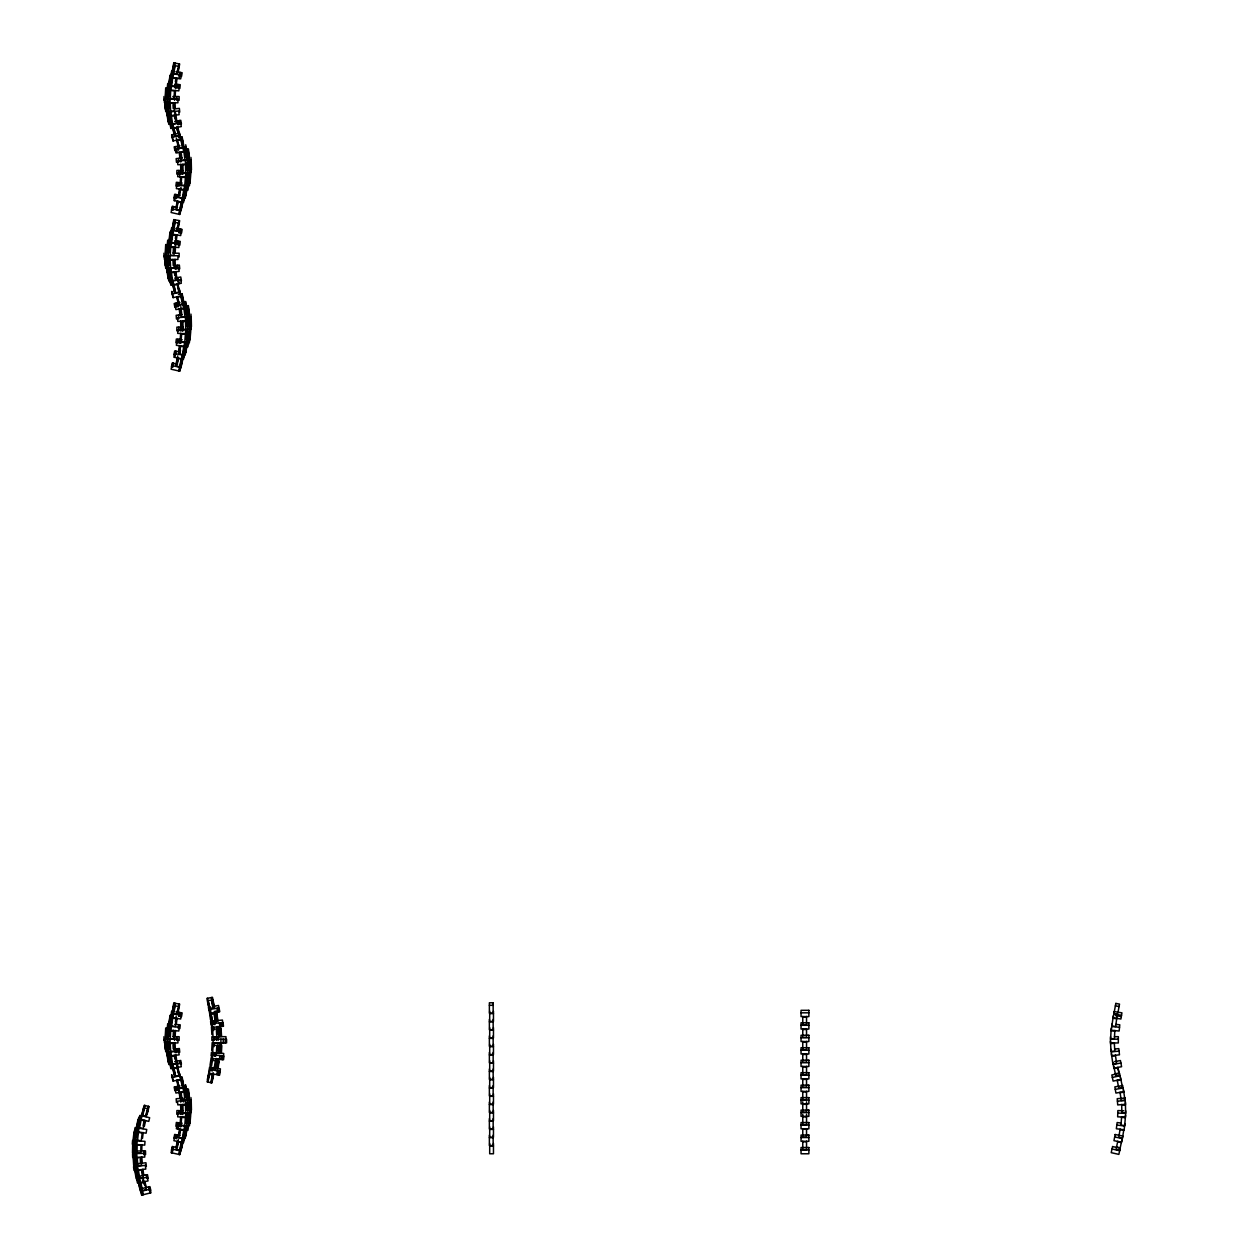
<?xml version="1.0" encoding="UTF-8"?>
<svg xmlns="http://www.w3.org/2000/svg" width="1258" height="1258" viewBox="0 0 1258 1258"><rect width="100%" height="100%" fill="white"/><g stroke="black" fill="none" stroke-linecap="round" stroke-linejoin="round"><path stroke-width="1.5" d="M163.98 256.978L163.98 253.22M163.98 100.294L163.98 96.536M163.98 1040.445L163.98 1036.686M164.436 259.494L164.436 255.72L169.751 255.736M164.436 102.794L164.436 99.036L177.928 99.036L177.928 102.794L170.097 102.794L170.097 99.036M164.436 1042.945L164.436 1039.187L169.751 1039.187M165.836 259.494L165.836 255.736M165.836 102.794L165.836 99.036M165.836 1042.945L165.836 1039.187M167.786 255.736L167.786 259.494L177.928 259.494L177.928 255.736L170.097 255.736L170.097 259.494M167.786 102.794L167.786 99.036M167.786 1042.945L167.786 1039.187M174.595 100.294L174.595 96.536M174.595 1040.445L174.595 1036.686M176.749 100.294L176.749 96.536M176.749 1040.445L176.749 1036.686M179.139 256.994L179.139 253.22L172.833 253.22M179.139 100.294L179.139 96.536L172.833 96.536M179.139 1040.445L179.139 1036.686L172.833 1036.686M1110.5 1036.686L1110.5 1042.945L1118.331 1042.961L1118.346 1036.686L1114.415 1036.686M132.499 1152.894L132.656 1145.063M133.049 1150.394L133.206 1142.563M133.615 1152.91L133.773 1145.079M134.402 1150.425L134.559 1142.594M135.172 1152.941L135.329 1145.11M136.116 1150.457L136.289 1142.626M141.792 1150.567L141.918 1144.701M176.78 174.154L176.906 170.396L182.819 170.601M178.778 174.217L178.903 170.459M179.627 176.765L179.752 173.006M180.554 174.28L180.68 170.522M176.78 330.854L176.906 327.096L182.819 327.284M181.97 174.327L182.095 170.569M182.85 174.359L182.976 170.601M178.778 330.917L178.903 327.159M185.665 173.195L185.539 176.953L177.708 176.702L177.834 172.944L190.351 173.352L190.241 177.111M180.554 330.98L180.68 327.222M181.97 331.027L182.095 327.269M187.458 177.016L187.584 173.258M182.85 331.043L182.976 327.284M189.077 177.064L189.187 173.305M185.665 329.895L185.539 333.653L177.708 333.386L177.834 329.627L187.584 329.958L187.458 333.716M190.681 174.61L190.807 170.852M189.077 333.763L189.187 330.005M190.241 333.795L190.351 330.036M190.681 331.31L190.807 327.552M176.78 1114.305L176.906 1110.547L182.819 1110.751M178.778 1114.368L178.903 1110.61M180.554 1114.431L180.68 1110.672M181.97 1114.478L182.095 1110.72M182.85 1114.509L182.976 1110.751M185.665 1113.346L185.539 1117.104L177.708 1116.852L177.834 1113.094L190.351 1113.503L190.241 1117.261M187.458 1117.167L187.584 1113.409M189.077 1117.23L189.187 1113.456M190.681 1114.761L190.807 1111.003M1125.69 1110.83L1125.485 1117.104L1117.654 1116.837L1117.859 1110.578L1123.724 1110.767M165.27 95.639L165.71 87.808M165.946 90.34L165.506 98.155L174.013 98.643L174.453 90.828L170.695 90.607L170.255 98.439M166.166 95.687L166.606 87.871M166.685 98.234L167.125 90.403M167.597 95.765L168.037 87.95M168.32 98.328L168.761 90.497M169.405 95.875L169.846 88.044M165.27 252.323L165.71 244.508M165.506 254.855L165.946 247.024M166.166 252.386L166.606 244.555M175.177 96.206L175.507 90.34M166.685 254.918L167.125 247.103M167.597 252.465L168.037 244.634M168.32 255.012L168.761 247.197M169.405 252.559L169.846 244.744M173.164 252.779L173.494 246.914M175.177 252.889L175.507 247.024M165.27 1035.79L165.71 1027.975M165.946 1030.491L165.506 1038.306L169.264 1038.526M166.166 1035.837L166.606 1028.022M166.685 1038.385L167.125 1030.554M167.597 1035.916L168.037 1028.101M168.32 1038.479L168.761 1030.648M169.405 1036.026L169.846 1028.195M173.164 1036.246L173.494 1030.365M175.177 1036.356L175.507 1030.491M1111.207 1028.273L1110.625 1038.589L1114.368 1038.809L1114.855 1030.444M211.706 1050.446L212.177 1042.63M214.049 1046.672L214.285 1042.756L219.93 1043.086L219.474 1050.917M216.376 1053.245L216.848 1045.414L213.089 1045.194L212.633 1053.025L220.119 1053.465L220.59 1045.65M217.571 1050.807L218.027 1042.976M218.405 1053.355L218.876 1045.54M220.968 1050.996L221.424 1043.181M221.361 1053.544L221.817 1045.713M132.31 1144.245L132.577 1140.487L145 1141.368L144.733 1145.11L136.918 1144.56L137.185 1140.817M133.458 1144.324L133.71 1140.566M135.046 1144.434L135.298 1140.676M180.208 182.457L180.696 176.592M184.753 185.335L185.398 177.535L181.655 177.221L181.01 185.036L189.423 185.728L190.084 177.913M185.948 182.929L186.593 175.114M186.656 185.492L187.3 177.692M187.725 183.07L188.37 175.271M188.275 185.634L188.92 177.818M189.125 183.181L189.769 175.381M190.005 183.259L190.65 175.46M180.208 339.141L180.696 333.291M185.948 339.613L186.593 331.813M186.656 342.192L187.3 334.376M187.725 339.77L188.37 331.955M188.275 342.318L188.92 334.518M189.125 339.88L189.769 332.065M190.084 334.612L189.423 342.428L185.681 342.113M190.005 339.959L190.65 332.143M180.208 1122.608L180.696 1116.742M185.948 1123.08L186.593 1115.264M186.656 1125.658L187.3 1117.843M187.725 1123.221L188.37 1115.421M188.275 1125.784L188.92 1117.969M189.125 1123.331L189.769 1115.532M189.423 1125.879L190.084 1118.079M190.005 1123.41L190.65 1115.61M1121.633 1116.805L1120.957 1125.171L1124.699 1125.47L1125.548 1115.17M167.33 87.164L167.707 83.421M168.273 89.79L168.651 86.047M169.531 89.916L169.924 86.173M171.403 86.33L171.025 90.073L178.825 90.875L179.202 87.132L167.754 85.953M175.129 87.966L175.507 84.223M175.821 88.044L176.199 84.302M176.922 88.154L177.299 84.412M178.306 88.296L178.699 84.553M179.863 88.453L180.24 84.711L174.799 84.16M167.33 243.863L167.707 240.121M168.273 246.474L168.651 242.731L179.202 243.816L178.825 247.559L171.025 246.757L171.403 243.014M169.531 246.615L169.924 242.873M175.129 244.665L175.507 240.923M175.161 247.181L175.538 243.439M175.821 244.728L176.199 240.986M176.922 244.838L177.299 241.096M178.306 244.98L178.699 241.253M179.863 245.153L180.24 241.41L174.799 240.844M167.33 1027.314L167.707 1023.587M168.273 1029.94L168.651 1026.198M169.531 1030.066L169.924 1026.324M171.403 1026.481L171.025 1030.223L178.825 1031.025L179.202 1027.283L167.754 1026.103M178.306 1028.446L178.699 1024.704M179.863 1028.604L180.24 1024.861L174.799 1024.311M1111.978 1023.996L1111.349 1030.239L1119.133 1031.041L1119.777 1024.798L1115.877 1024.405M211.077 1055.949L211.47 1052.207M212.791 1056.122L213.184 1052.38M214.332 1056.28L214.725 1052.553M215.558 1056.421L215.951 1052.679L223.735 1053.496L223.342 1057.223M219.474 1059.346L219.867 1055.604M221.125 1059.519L221.518 1055.776M222.524 1059.661L222.918 1055.918L212.083 1054.786L211.69 1058.528L223.531 1059.771L223.924 1056.028M134.04 1131.964L133.096 1139.748L141.258 1140.723L142.201 1132.939L138.459 1132.499L137.531 1140.267M133.883 1137.311L134.81 1129.527M134.197 1139.874L135.125 1132.09M135.219 1137.468L136.147 1129.684M135.722 1140.062L136.65 1132.279M136.902 1137.672L137.83 1129.888M142.516 1138.348L143.208 1132.514M175.868 186.027L176.356 182.3L182.19 183.055M177.488 186.247L177.976 182.52M178.951 186.436L179.438 182.709M184.14 189.628L184.627 185.901M186.184 186.105L185.697 189.832L176.372 188.621L176.859 184.895L188.448 186.404L187.961 190.131M187.017 190.005L187.505 186.278M175.868 342.726L176.356 339L182.19 339.754M177.488 342.931L177.976 339.204M178.951 343.119L179.438 339.393M180.098 343.277L180.57 339.55M180.822 343.371L181.294 339.644M184.627 342.601L184.14 346.327L176.372 345.321L176.859 341.594L186.184 342.805L185.697 346.532M187.017 346.705L187.505 342.962M187.961 346.815L188.448 343.088M188.59 344.377L189.077 340.651M175.868 1126.193L176.356 1122.45L182.19 1123.205M177.488 1126.397L177.976 1122.671M177.928 1128.976L178.416 1125.25M178.951 1126.586L179.438 1122.859M180.098 1126.728L180.57 1123.001M180.822 1126.822L181.294 1123.095M184.627 1126.052L184.14 1129.778L176.372 1128.772L176.859 1125.045L187.505 1126.429L187.017 1130.156M185.697 1129.983L186.184 1126.256M187.961 1130.282L188.448 1126.555M1124.919 1123.551L1124.117 1129.763L1116.349 1128.756L1117.151 1122.545L1121.035 1123.048M168.949 82.918L170.019 75.165M169.893 77.681L168.824 85.434L175.349 86.33L176.419 78.578L172.692 78.059L171.623 85.827M169.484 82.997L170.553 75.228M169.516 85.528L170.585 77.776M170.317 83.107L171.387 75.354M170.49 85.67L171.56 77.902M171.387 83.264L172.456 75.496M175.381 81.833L175.916 77.949M176.293 83.94L177.095 78.106M168.824 242.134L170.019 231.849M169.484 239.68L170.553 231.928M169.516 242.228L170.585 234.46M170.317 239.806L171.387 232.038M170.49 242.354L171.56 234.601M171.387 239.948L172.456 232.195M175.381 238.517L175.916 234.648M176.293 240.624L177.095 234.806M168.949 1023.069L170.019 1015.316M169.893 1017.832L168.824 1025.585L175.349 1026.481L176.419 1018.728L172.692 1018.209L171.623 1025.978M169.484 1023.147L170.553 1015.379M169.516 1025.679L170.585 1017.926M170.317 1023.257L171.387 1015.505M170.49 1025.82L171.56 1018.052M171.387 1023.414L172.456 1015.646M175.381 1021.983L176.183 1016.165M176.293 1024.091L177.095 1018.257M1113.314 1015.741L1111.899 1025.993L1115.626 1026.497L1117.041 1016.26M210.023 1065.416L211.171 1057.679M211.627 1065.652L212.775 1057.915M214.19 1068.577L215.338 1060.824L211.611 1060.274L210.463 1068.026L217.021 1069.001L218.169 1061.249M215.338 1066.218L216.486 1058.465M215.716 1068.797L216.863 1061.044M216.785 1066.422L217.933 1058.67M217.917 1066.595L219.065 1058.843M217.964 1069.127L219.112 1061.39M171.009 74.725L171.623 71.014M171.308 77.32L171.921 73.609M172.047 77.446L172.66 73.735M173.541 73.876L172.928 77.587L180.665 78.861L181.278 75.15L171.387 73.514M179.155 76.078L179.752 72.366M179.045 78.594L179.642 74.882M179.8 76.172L180.413 72.461M180.617 76.313L181.231 72.602M181.529 76.471L182.143 72.76L175.9 71.722M171.009 231.425L171.623 227.714M170.773 233.925L171.387 230.214L181.278 231.849L180.665 235.561L172.928 234.271L173.541 230.576M171.308 234.004L171.921 230.293M178.542 194.66L179.501 188.857M172.047 234.13L172.66 230.418M179.705 194.848L180.995 187.112M182.426 197.836L183.715 190.115L180.004 189.502L178.715 197.223L185.209 198.308L186.498 190.571M183.416 195.462L184.706 187.741M183.558 198.025L184.847 190.304M184.486 195.635L185.759 187.914M184.517 198.182L185.807 190.461M178.73 232.699L179.344 228.987M185.319 195.776L186.278 189.974M179.155 232.761L179.752 229.05M185.838 195.871L187.127 188.134M179.8 232.872L180.413 229.16M180.617 233.013L181.231 229.302M181.529 233.155L182.143 229.443L175.9 228.421M178.542 351.344L179.501 345.541M179.705 351.532L180.68 345.746M179.847 354.111L180.492 350.243M183.416 352.161L184.706 344.425M183.558 354.725L184.847 346.988M184.486 352.334L185.759 344.598M184.517 354.882L185.807 347.145M185.319 352.476L186.593 344.739M185.209 354.992L186.498 347.271M185.838 352.554L187.127 344.834M134.48 1131.272L135.109 1127.561L146.73 1129.495L146.117 1133.206L135.455 1131.429L136.068 1127.718M136.792 1131.65L137.421 1127.939M138.38 1131.917L139.009 1128.206M170.773 1017.376L171.623 1011.165M171.308 1017.47L171.921 1013.759L181.278 1015.3L180.665 1019.011L172.928 1017.738L173.541 1014.027M172.047 1017.596L172.66 1013.885M178.73 1016.15L179.344 1012.438M179.155 1016.228L179.752 1012.517M179.8 1016.322L180.413 1012.627M180.617 1016.464L181.231 1012.753M181.529 1016.621L182.143 1012.91L175.9 1011.872M178.542 1134.81L179.501 1129.008M179.705 1134.999L180.68 1129.197M182.426 1137.987L183.715 1130.266L180.004 1129.653L178.715 1137.374L184.517 1138.333L185.807 1130.612M183.416 1135.612L184.706 1127.891M183.558 1138.175L184.847 1130.455M184.486 1135.785L185.759 1128.064M185.319 1135.927L186.593 1128.206M185.209 1138.459L186.498 1130.722M185.838 1136.021L187.127 1128.284M1120.123 1129.086L1118.755 1137.358L1122.45 1137.971L1123.834 1129.7M172.33 70.605L173.761 62.9L179.674 64.001L178.227 71.706M174.091 62.963L172 73.09L177.409 74.096L178.84 66.391L175.145 65.715L173.714 73.404M172.425 73.168L173.856 65.463M173.164 70.763L174.595 63.057M173.006 73.279L174.453 65.573M173.808 70.873L175.255 63.183M176.702 73.97L177.425 70.118M177.504 71.564L178.951 63.875M172.645 227.352L174.091 219.647M172.425 229.868L173.856 222.163M173.164 227.446L174.595 219.741M173.006 229.978L174.453 222.273M173.808 227.572L175.255 219.867M173.714 230.104L175.145 222.399L178.84 223.091L177.409 230.796L172 229.789L173.761 219.6L179.674 220.7L178.227 228.39M176.702 230.67L177.425 226.817M177.504 228.264L178.951 220.559M172 1013.24L173.761 1003.051L179.674 1004.151L178.227 1011.857M172.645 1010.819L174.091 1003.113M172.425 1013.319L173.856 1005.614M173.164 1010.913L174.595 1003.208M173.006 1013.429L174.453 1005.724M173.808 1011.023L175.255 1003.334M176.702 1014.121L177.425 1010.268M177.865 1009.797L178.951 1004.026M208.985 1070.589L209.661 1066.894M210.149 1070.81L210.841 1067.114M212.036 1071.156L212.728 1067.46L220.433 1068.891L219.741 1072.587M216.816 1074.599L217.508 1070.888M217.948 1074.804L218.64 1071.108M218.908 1074.977L219.584 1071.281L209.803 1069.457L209.111 1073.168L219.584 1075.103L220.276 1071.407M173.95 197.993L174.658 194.298L179.344 195.21M174.783 198.151L175.491 194.471M174.705 200.698L175.412 197.003M175.538 198.308L176.262 194.613L180.098 195.352M176.136 198.418L176.859 194.723M176.513 198.497L177.221 194.801M181.592 202.019L182.3 198.324M183.118 198.481L182.394 202.176L173.903 200.541L174.61 196.846L184.297 198.717L183.574 202.396M183.086 202.302L183.794 198.622M184.203 199.975L184.926 196.279M173.95 354.693L174.658 350.998L180.098 352.036M174.783 354.85L175.491 351.155M174.705 357.382L175.412 353.687M175.538 354.992L176.262 351.297M181.592 358.719L182.3 355.023M183.118 355.181L182.394 358.876L173.903 357.225L174.61 353.545L184.297 355.401M183.086 359.002L183.794 355.306M183.574 359.096L184.549 352.9M184.203 356.659L184.926 352.979M173.95 1138.144L174.658 1134.449L180.098 1135.502M174.783 1138.301L175.491 1134.622M175.538 1138.459L176.262 1134.763M176.136 1138.569L176.859 1134.873M176.513 1138.647L177.221 1134.952M181.592 1142.17L182.3 1138.474M183.118 1138.632L182.394 1142.327L173.903 1140.691L174.61 1136.996L184.297 1138.867L183.574 1142.563M183.086 1142.468L183.794 1138.773M183.841 1140.047L184.549 1136.351M184.203 1140.125L184.926 1136.43M138.018 1119.447L136.43 1127.121L143.223 1128.52L144.796 1120.847L141.116 1120.092L139.544 1127.766M137.279 1124.731L138.852 1117.057M137.201 1127.278L138.789 1119.604M138.207 1124.935L139.795 1117.261M138.27 1127.498L139.858 1119.824M139.402 1125.171L140.975 1117.497M143.082 1125.926L144.261 1120.17M144.387 1126.209L145.582 1120.453M207.397 1079.348L208.985 1071.69M207.869 1079.458L209.457 1071.785M207.57 1081.959L209.174 1074.285M208.686 1077.619L209.488 1073.782M207.963 1082.037L209.551 1074.363M210.809 1082.619L212.398 1074.961L208.718 1074.19L207.13 1081.864L211.91 1082.855L213.514 1075.181M211.25 1082.713L213.137 1072.555M211.973 1080.308L213.168 1074.552M211.643 1082.792L213.498 1074.615M176.151 206.815L177.362 201.06M177.174 205.023L177.976 201.186M176.529 209.457L178.149 201.783M180.444 207.712L182.064 200.053M180.208 210.228L181.828 202.569M180.995 207.837L182.614 200.179M180.712 210.338L182.331 202.68M181.435 207.932L182.646 202.176M181.073 210.416L183.338 200.321M176.151 363.499L177.771 355.841M176.765 363.625L177.976 357.885M176.529 366.141L178.149 358.483M177.315 363.751L178.133 359.914M179.611 366.801L181.246 359.128L177.567 358.357L175.931 366.015L181.073 367.1L183.338 357.02M180.444 364.411L182.064 356.753M180.208 366.927L181.828 359.253M180.712 367.037L182.614 356.863M181.435 364.616L183.055 356.957M176.151 1146.966L177.362 1141.21M176.765 1147.092L178.384 1139.434M176.529 1149.608L178.149 1141.934M177.315 1147.202L178.133 1143.38M179.611 1150.252L181.246 1142.594L177.567 1141.808L175.931 1149.482L181.073 1150.567L182.646 1142.327M180.444 1147.878L182.064 1140.204M180.208 1150.378L181.828 1142.72M180.995 1147.988L182.614 1140.33M180.712 1150.488L182.331 1142.83M181.702 1148.145L183.338 1140.471M1117.764 1141.258L1116.019 1149.466L1119.699 1150.237L1121.853 1140.125M171.418 210.023L172.252 206.343L177.488 207.539M171.89 210.117L172.723 206.454M172.299 210.212L173.132 206.548M172.629 210.29L173.462 206.627M172.833 210.338L173.667 206.674M178.746 214.253L179.579 210.573M179.186 214.347L180.775 208.278M179.564 214.426L180.397 210.762M181.309 208.403L179.831 214.489L171.104 212.508L171.937 208.844L180.665 210.825M171.418 366.707L172.252 363.043L177.488 364.222M171.89 366.817L172.723 363.153M172.299 366.911L173.132 363.248M172.629 366.974L173.462 363.31M172.833 367.022L173.667 363.358M178.746 370.937L179.579 367.273M179.186 371.031L180.02 367.367M179.564 371.126L180.397 367.462M180.476 368.767L181.309 365.087M171.418 1150.174L172.252 1146.494L177.488 1147.689M171.89 1150.268L172.723 1146.604M171.544 1152.768L173.132 1146.698M171.921 1152.847L172.755 1149.183M172.189 1152.91L173.462 1146.777M178.746 1154.404L179.579 1150.724M179.186 1154.498L180.02 1150.834M179.564 1154.577L180.397 1150.913M181.309 1148.554L179.831 1154.64L171.104 1152.674L171.937 1148.994L180.665 1150.976M139.528 1119.195L140.393 1115.532M141.132 1115.704L140.267 1119.368L148.774 1121.381L149.639 1117.717L139.858 1115.406M141.148 1119.573L142.012 1115.925M143.538 1107.716L141.604 1115.311L146.305 1116.522L148.24 1108.927L144.591 1107.999L142.657 1115.579M141.855 1115.39L144.277 1105.326L149.089 1106.553L147.155 1114.148M142.657 1113L144.591 1105.405M142.233 1115.469L145 1105.515M145.503 1116.318L148.24 1106.332M145.865 1116.412L147.328 1110.72M146.699 1114.038L148.633 1106.442M171.969 134.763L179.642 133.128L180.759 139.308M172.204 137.279L179.863 135.644M172.204 293.963L180.146 292.281M180.649 296.023L172.991 297.643L171.623 291.526M172.204 1077.43L180.146 1075.747M1112.339 1077.43L1120.013 1075.794M1114.242 1068.561L1117.922 1067.79L1119.526 1075.464L1115.846 1076.235L1113.739 1066.108M1115.327 1073.782L1119.007 1073.011L1117.812 1067.256M178.432 137.688L182.111 136.933L184.045 147.107L178.762 148.177L177.205 140.487L180.9 139.748L182.441 147.422M178.432 294.372L182.111 293.633L183.668 301.307M1117.293 1080.653L1120.972 1079.914M174.689 121.428L180.759 120.296L181.451 124.007M174.689 278.128L180.759 276.996L181.451 280.691M174.689 1061.579L180.759 1060.447L181.451 1064.158M1114.667 1061.61L1120.438 1060.541L1121.586 1066.705L1113.88 1068.136L1112.732 1061.972M1113.204 1064.441L1120.894 1063.01M179.973 145.818L174.186 146.84L174.831 150.535M179.973 302.518L174.186 303.524L174.831 307.235M185.948 303.996L175.255 305.883L175.9 309.594L183.621 308.226L182.96 304.53M179.973 1085.968L174.186 1086.991L174.831 1090.686M185.948 1087.462L175.255 1089.349L175.9 1093.045L183.621 1091.692L182.96 1087.981M1115.264 1089.365L1122.985 1088.013M212.712 1006.447L218.515 1005.488L219.773 1011.636L209.882 1013.272L209.268 1009.561L218.625 1008.02L219.238 1011.731M1111.757 1056.201L1115.469 1055.651M183.825 149.529L188.386 148.916L189.439 156.684M183.825 306.229L188.386 305.615L189.439 313.368M185.697 316.403L189.423 315.9L188.37 308.147M183.825 1089.68L188.386 1089.066L189.439 1096.834M1120.139 1092.73L1123.866 1092.227M175.46 108.786L179.359 108.377L179.752 112.119M173.51 265.69L179.359 265.076L179.752 268.819M173.51 1049.141L179.359 1048.527L179.752 1052.27M1114.918 1049.015L1118.818 1048.606L1119.478 1054.833L1111.679 1055.651L1111.034 1049.424M1111.286 1051.908L1119.085 1051.106M182.347 158.099L176.151 158.602L176.45 162.345M182.347 314.799L176.151 315.286L176.45 319.045M182.347 1098.265L176.151 1098.753L176.45 1102.495M1117.418 1101.175L1125.234 1100.561M1110.578 1043.558L1114.336 1043.338M185.98 329.281L191.059 329.171L190.886 321.34M185.98 1112.732L191.059 1112.622L190.886 1104.791M1121.696 1104.996L1125.454 1104.917M489.378 1005.299L493.152 1005.299M801.047 1012.816L808.878 1012.816M489.692 1013.571L493.466 1013.571M802.761 1017.014L806.535 1017.014M489.378 1021.842L493.152 1021.842M801.047 1025.286L808.878 1025.286M802.761 1029.484L806.535 1029.484M489.692 1030.113L493.466 1030.113M801.047 1037.771L808.878 1037.771M489.378 1038.385L493.152 1038.385M1110.5 1039.187L1118.346 1039.187M802.761 1041.97L806.535 1041.97M489.692 1046.672L493.466 1046.672M801.047 1050.241L808.878 1050.241M802.761 1054.44L806.535 1054.44M489.378 1054.943L493.152 1054.943M801.047 1062.711L808.878 1062.711M489.692 1063.214L493.466 1063.214M802.761 1066.91L806.535 1066.91M489.378 1071.486L493.152 1071.486M801.047 1075.181L808.878 1075.181M802.761 1079.38L806.535 1079.38M489.692 1079.757L493.466 1079.757M801.047 1087.651L808.878 1087.651M489.378 1088.028L493.152 1088.028M802.761 1091.85L806.535 1091.85M489.692 1096.3L493.466 1096.3M801.047 1100.121L808.878 1100.121M802.761 1104.32L806.535 1104.32M489.378 1104.571L493.152 1104.571M801.047 1112.607L808.878 1112.607M489.692 1112.858L493.466 1112.858M802.761 1116.805L806.535 1116.805M489.378 1121.13L493.152 1121.13M801.047 1125.077L808.878 1125.077M489.692 1129.401L493.466 1129.401M802.761 1129.275L806.535 1129.275M489.378 1137.672L493.152 1137.672M801.047 1137.546L808.878 1137.546M802.761 1141.745L806.535 1141.745M489.692 1145.944L493.466 1145.944M801.047 1150.016L808.878 1150.016M1117.78 1113.078L1125.611 1113.346M1111.066 1030.774L1114.824 1030.994M1121.601 1117.356L1125.344 1117.67M1111.726 1026.497L1119.526 1027.299M1116.837 1125.029L1124.605 1126.036M1112.968 1018.225L1116.695 1018.744M1113.802 1014.042L1121.523 1015.316M1115.532 1015.599L1121.318 1016.558M1120.029 1129.621L1123.74 1130.25M1115.374 1005.881L1119.07 1006.557M1114.667 1136.98L1122.356 1138.459M1117.654 1141.792L1121.334 1142.579M1116.538 1147.013L1120.218 1147.799M1112.041 1148.994L1119.683 1150.724M150.787 1190.257L149.891 1186.609L141.525 1188.668L142.421 1192.317M149.12 1186.797L150.032 1190.445M149.372 1189.313L150.268 1192.961M148.444 1186.954L149.34 1190.603M143.396 1194.66L142.5 1191.012L150.095 1189.14L151.007 1192.788L141.604 1195.1L140.707 1191.452M141.761 1191.184L142.657 1194.833M140.833 1188.826L141.729 1192.49M141.148 1191.342L142.044 1194.99M140.298 1188.967L141.195 1192.615M144.89 1181.388L146.18 1187.112M143.506 1179.69L144.78 1185.429M142.626 1179.878L143.475 1183.699M139.827 1180.507L141.541 1188.15M139.921 1183.055L141.619 1190.697M138.962 1180.696L140.66 1188.338M139.135 1183.228L140.833 1190.87M138.27 1180.853L139.968 1188.495M138.569 1183.353L140.267 1190.996M179.296 133.206L180.649 139.323L172.991 140.959L171.623 134.842M171.843 134.795L173.101 140.927M179.642 289.827L180.853 295.976L179.296 289.89M171.921 291.463L173.258 297.596M179.501 1073.31L180.853 1079.427M179.407 1073.341L180.649 1079.474L172.991 1081.109L171.623 1074.992M171.921 1074.93L173.258 1081.047M177.85 127.058L179.045 132.813M177.378 127.168L178.573 132.908M177.268 127.75L178.872 135.408M176.953 127.247L177.755 131.084M176.623 127.325L177.425 131.147M173.305 126.004L174.893 133.678M173.588 128.505L175.192 136.178M173.274 128.017L174.469 133.773M172.944 128.08L174.799 136.257M172.739 128.127L174.532 136.32M177.85 283.758L179.045 289.513M177.378 283.852L178.573 289.607M177.268 284.434L178.872 292.108M175.633 292.784L174.044 285.11L177.724 284.339L179.328 292.013L174.532 293.004L172.33 282.908M173.305 282.704L174.893 290.378M173.588 285.204L175.192 292.878M172.881 282.798L174.469 290.456M172.55 282.861L174.799 292.957M177.457 1065.306L179.045 1072.964M176.985 1065.4L178.573 1073.074M177.268 1067.9L178.872 1075.574M176.56 1065.479L177.362 1069.316M175.633 1076.235L174.044 1068.577L177.724 1067.806L179.328 1075.48L174.532 1076.471L172.739 1068.278M173.305 1066.155L174.893 1073.829M173.588 1068.655L175.192 1076.329M173.274 1068.168L174.469 1073.923M172.944 1068.231L174.799 1076.408M1120.469 1077.461L1122.529 1087.588L1118.834 1088.343L1117.183 1080.119M181.812 136.996L183.369 144.686M182.095 139.496L183.637 147.186M181.341 137.091L182.882 144.78M181.545 139.607L183.086 147.296M180.727 137.216L182.284 144.906M178.636 144.198L179.407 148.035M177.425 139.89L178.589 145.645M176.372 138.097L177.913 145.786M181.812 293.696L184.045 303.791M182.095 296.196L183.637 303.87M181.341 293.79L182.882 301.464M181.545 296.306L183.086 303.98L178.762 304.861L177.205 297.187L180.9 296.432L182.441 304.122M180.727 293.916L182.284 301.59M178.636 300.882L179.407 304.735M177.425 296.573L178.589 302.329M176.749 296.715L177.913 302.47M182.111 1077.084L184.045 1087.258M181.812 1077.147L183.369 1084.836M182.095 1079.647L183.637 1087.337M181.341 1077.257L182.882 1084.931M181.545 1079.773L183.086 1087.447M180.727 1077.367L182.284 1085.056M178.636 1084.349L179.407 1088.186M177.425 1080.04L178.589 1085.796M176.749 1080.166L177.913 1085.937M148.177 1178.369L147.469 1174.673L138.553 1176.403L139.261 1180.098M146.243 1174.909L146.95 1178.604M140.346 1182.441L139.622 1178.746L147.328 1177.252L148.035 1180.947L138.176 1182.85L137.452 1179.171M138.459 1178.966L139.166 1182.662M137.452 1176.607L138.16 1180.303M136.587 1176.78L137.295 1180.476M136.745 1179.296L137.452 1182.992M179.579 120.516L180.271 124.212M178.526 120.721L179.218 124.416M177.708 120.862L178.384 124.573M177.174 120.972L177.865 124.668M172.912 124.306L173.604 128.002M171.796 124.511L172.472 128.222M170.836 124.699L171.528 128.395M178.542 279.952L179.234 283.648M177.708 277.562L178.384 281.257M177.174 277.656L178.542 283.773M172.912 281.006L173.604 284.701M171.796 281.21L172.472 284.906M171.528 285.079L170.836 281.383L180.617 279.575L181.309 283.27L170.836 285.204L170.16 281.509M169.468 279.087L170.16 282.783M214.568 1007.485L212.476 997.358L206.894 998.396L208.341 1006.101M212.712 999.874L214.143 1007.564L209.158 1008.507L207.727 1000.802L211.423 1000.11L212.854 1007.815M211.973 997.452L213.404 1005.158M212.115 999.984L213.561 1007.674M211.313 997.578L212.759 1005.284M208.781 1002.595L209.866 1008.366M207.617 998.27L209.064 1005.975M179.579 1060.667L180.271 1064.362M177.174 1061.123L177.865 1064.818M172.912 1064.457L173.604 1068.152M171.796 1064.661L172.472 1068.372M170.836 1064.85L171.528 1068.545M185.744 144.796L186.404 148.507M186.593 151.007L185.948 147.312L175.255 149.199L175.9 152.894L183.621 151.542L182.96 147.831M185.209 147.438L185.87 151.149M184.187 147.626L184.832 151.322M178.038 146.164L178.683 149.859M177.472 146.258L178.117 149.954M176.466 148.979L177.111 152.69M175.444 146.62L176.089 150.315M185.744 301.495L186.404 305.191M185.178 301.59L185.838 305.301M185.209 304.137L185.87 307.833M184.187 304.31L184.832 308.021M178.038 302.848L178.683 306.559M177.472 302.942L178.117 306.653M176.576 303.099L177.221 306.81M175.444 303.304L176.089 307.015M185.744 1084.946L186.404 1088.657M185.178 1085.056L185.838 1088.752M185.209 1087.588L185.87 1091.299M184.187 1087.777L184.832 1091.472M178.038 1086.314L178.683 1090.01M178.227 1088.815L178.888 1092.526M177.472 1086.409L178.117 1090.12M176.576 1086.566L177.221 1090.277M175.444 1086.77L176.089 1090.466M217.886 1008.145L218.499 1011.857M217.005 1008.287L217.618 1011.998M210.133 1006.872L210.746 1010.583M210.149 1009.419L210.762 1013.13M208.403 1007.171L209.017 1010.882M142.846 1169.217L143.758 1175.019M141.651 1171.387L142.264 1175.255M137.326 1168.1L138.553 1175.837M137.028 1170.695L138.238 1178.431M135.99 1168.32L137.201 1176.057M135.801 1170.884L137.028 1178.62M134.936 1168.478L136.147 1176.214M134.936 1171.025L136.147 1178.762M1115.39 1055.1L1116.617 1063.403L1112.905 1063.954L1111.38 1053.717M175.585 112.921L176.733 120.674M174.28 115.091L174.846 118.975M172.582 123.819L171.434 116.066L175.145 115.516L176.293 123.268L168.808 124.385L167.66 116.632M170.27 113.707L171.418 121.46M169.893 116.302L171.041 124.055M168.839 113.928L169.987 121.68M168.588 116.491L169.736 124.243M167.707 114.085L168.855 121.837M166.984 114.195L168.132 121.947M175.884 271.555L176.733 277.358M174.28 271.791L174.846 275.659M172.582 280.518L171.434 272.766L175.145 272.215L176.293 279.968L168.808 281.069L167.66 273.332M170.27 270.407L171.418 278.16M169.893 272.986L171.041 280.738M168.839 270.612L169.987 278.364M168.588 273.19L169.736 280.943M167.707 270.784L168.855 278.537M166.984 270.895L168.132 278.647M175.884 1055.006L176.733 1060.824M174.28 1055.242L174.846 1059.126M172.582 1063.969L171.434 1056.233L175.145 1055.666L176.293 1063.419L168.808 1064.535L167.66 1056.783M170.27 1053.858L171.418 1061.61M169.893 1056.453L171.041 1064.205M168.839 1054.078L169.987 1061.831M168.588 1056.641L169.736 1064.394M167.707 1054.251L168.855 1061.988M166.984 1054.346L168.132 1062.098M216.911 1013.555L217.98 1021.307M216.266 1011.117L217.335 1018.87M216.219 1013.649L217.288 1021.402L211.454 1022.204L210.385 1014.451L214.112 1013.932L215.181 1021.7M215.417 1011.228L216.486 1018.98M215.244 1013.775L216.313 1021.543M214.347 1011.369L215.417 1019.137M211.8 1016.228L212.602 1022.046M210.636 1011.888L211.706 1019.64M209.441 1012.045L210.511 1019.813M1123.52 1089.743L1124.904 1099.995L1121.177 1100.498L1120.06 1092.196M188.37 151.447L189.423 159.216M187.552 149.026L188.59 156.794M187.269 151.605L188.323 159.357L181.231 160.316L180.193 152.548L183.92 152.045L184.957 159.813M186.215 149.215L187.253 156.983M185.728 151.809L186.782 159.577M184.517 149.435L185.555 157.203M181.309 153.822L181.828 157.706M179.155 152.139L179.941 157.958M187.552 305.725L188.59 313.494M187.269 308.289L188.323 316.057M186.215 305.898L187.253 313.667M185.728 308.493L186.782 316.261M184.517 306.134L185.555 313.902M180.79 306.637L181.828 314.406M179.155 308.823L179.941 314.657M188.37 1091.598L189.423 1099.366L181.231 1100.467L180.193 1092.699L183.92 1092.196L184.957 1099.964M187.552 1089.176L188.59 1096.945M187.269 1091.755L188.323 1099.508M186.215 1089.365L187.253 1097.133M185.728 1091.96L186.782 1099.728M184.517 1089.585L185.555 1097.353M181.042 1092.038L181.828 1097.857M178.888 1090.356L179.941 1098.108M146.368 1166.48L145.944 1162.754L136.446 1163.839L136.886 1167.581M135.927 1166.433L136.367 1170.16M134.905 1164.027L135.345 1167.754M134.543 1166.591L134.968 1170.333M133.694 1164.169L134.134 1167.896M133.537 1166.701L133.977 1170.443M174.689 111.396L175.082 115.138M170.962 111.789L171.34 115.516M169.311 111.962L169.688 115.689L179.139 114.714L178.746 110.971L166.905 112.214L167.298 115.94M167.912 112.104L168.305 115.846M166.323 109.745L166.716 113.487M177.645 265.249L178.023 268.992M176.089 265.422L176.482 269.149M174.878 265.548L175.271 269.291M170.962 268.473L171.34 272.215M169.311 268.646L169.688 272.388L179.139 271.398L178.746 267.655L166.905 268.897L167.298 272.64M167.912 268.787L168.305 272.53M166.323 266.444L166.716 270.187M177.645 1048.716L178.023 1052.459M176.089 1048.873L176.482 1052.616M174.878 1048.999L175.271 1052.742M171.34 1055.682L170.962 1051.94L178.746 1051.122L179.139 1054.864L169.688 1055.855L169.311 1052.113M167.912 1052.254L168.305 1055.997M166.905 1052.364L167.298 1056.107M166.323 1049.895L166.716 1053.638M223.091 1022.502L223.468 1026.245L212.02 1027.424L211.627 1023.682L222.179 1022.597L222.556 1026.339M222.808 1023.792L222.43 1020.049L212.146 1021.119L212.523 1024.845M220.921 1022.738L221.298 1026.481M219.427 1022.88L219.804 1026.622M214.631 1020.851L215.024 1024.594M213.53 1020.961L213.923 1024.704M210.589 1021.276L210.967 1025.018M190.933 157.423L191.232 161.166M190.697 159.955L191.012 163.697M189.675 163.807L189.376 160.065L177.504 161.008L177.818 164.751L187.819 163.949L187.521 160.206M185.319 160.379L185.618 164.138M180.492 158.256L180.79 161.999M178.432 158.414L178.73 162.172M190.933 314.107L191.232 317.865M191.012 320.397L190.697 316.639L177.504 317.708L177.818 321.45L187.819 320.648L187.521 316.906M189.376 316.749L189.675 320.491M185.319 317.079L185.618 320.821M178.432 315.113L178.73 318.856M190.933 1097.574L191.232 1101.316M191.012 1103.848L190.697 1100.105L177.504 1101.159L177.818 1104.901L187.819 1104.115L187.521 1100.357M189.376 1100.215L189.675 1103.958M185.319 1100.53L185.618 1104.288M183.118 1098.203L183.416 1101.945M180.492 1098.407L180.79 1102.15M141.824 1156.967L142.248 1162.832M140.251 1159.043L140.519 1162.958M136.226 1155.41L136.776 1163.225M135.597 1157.958L136.147 1165.773M134.669 1155.52L135.219 1163.335M134.181 1158.068L134.748 1165.883M133.458 1155.599L134.008 1163.414M133.191 1158.131L133.741 1165.946M1114.305 1042.788L1114.792 1051.153L1111.034 1051.374L1110.437 1041.058M174.988 102.59L175.334 108.455M172.991 104.666L173.227 108.565M170.663 111.239L170.207 103.423L173.95 103.187L174.422 111.018L165.694 111.537L165.223 103.706M169.012 100.97L169.468 108.801M168.179 103.533L168.635 111.364M167.11 101.08L167.581 108.911M166.449 103.643L166.921 111.459M165.616 101.175L166.087 108.99M174.988 259.274L175.334 265.139M164.688 101.238L165.144 109.053M172.881 259.4L173.227 265.265M170.663 267.923L170.207 260.107L173.95 259.887L174.422 267.702L165.694 268.221L165.223 260.406M169.012 257.67L169.468 265.485M168.179 260.233L168.635 268.048M167.11 257.78L167.581 265.595M166.449 260.327L166.921 268.143M165.616 257.874L166.087 265.69M164.688 257.921L165.144 265.737M174.988 1042.74L175.334 1048.606M172.991 1044.816L173.227 1048.732M170.663 1051.389L170.207 1043.574L173.95 1043.338L174.422 1051.169L166.921 1051.609L166.449 1043.794M169.012 1041.121L169.468 1048.952M168.179 1043.684L168.635 1051.515M167.11 1041.231L167.581 1049.062M165.616 1041.325L166.087 1049.141M165.223 1043.857L165.694 1051.688M164.688 1041.388L165.144 1049.203M221.094 1028.714L221.55 1036.529M220.433 1026.229L220.889 1034.06M219.93 1028.777L220.37 1036.592L213.042 1037.017L212.602 1029.186L216.345 1028.981L216.801 1036.796M219.018 1026.324L219.458 1034.139M218.279 1028.871L218.735 1036.686M217.194 1026.418L217.65 1034.249M213.451 1026.638L213.671 1030.538M211.438 1026.748L211.879 1034.563M145.582 1154.577L145.488 1150.818L135.848 1151.07L135.958 1154.828M143.695 1150.866L143.789 1154.624M135.078 1153.602L135.188 1157.36M134.244 1151.117L134.339 1154.875M133.615 1153.633L133.71 1157.391M132.971 1151.149L133.065 1154.907M132.562 1153.665L132.672 1157.423M1125.407 1102.401L1125.627 1112.748L1121.869 1112.827L1121.68 1104.445M191.263 162.125L191.436 169.956M190.886 164.641L191.059 172.472L181.954 172.676L181.781 164.845L185.539 164.751L185.712 172.598M190.257 162.156L190.414 169.987M189.565 164.672L189.738 172.503M188.653 162.188L188.81 170.019M191.263 318.824L191.436 326.655M187.725 164.719L187.898 172.55M190.257 318.84L190.414 326.671M186.609 162.235L186.782 170.066M189.565 321.372L189.738 329.203M188.653 318.872L188.81 326.703M187.725 321.403L187.898 329.234M186.609 318.919L186.782 326.75M182.897 164.263L183.023 170.144M180.633 164.311L180.759 170.192M182.897 320.963L183.023 326.828M180.633 321.01L180.759 326.876M191.263 1102.275L191.436 1110.106M190.257 1102.307L190.414 1110.138M189.565 1104.823L189.738 1112.654M188.653 1102.338L188.81 1110.169M187.725 1104.87L187.898 1112.701M186.609 1102.385L186.782 1110.216M182.897 1104.414L183.023 1110.295M180.633 1104.461L180.759 1110.342M226.582 1039.171L226.582 1042.929L213.089 1042.945L213.089 1039.171L225.182 1039.171L225.182 1042.929M225.968 1040.429L225.953 1036.671L216.423 1036.671L216.423 1040.429M223.232 1039.171L223.232 1042.929M220.921 1039.171L220.921 1042.929M218.121 1036.671L218.121 1040.429M214.269 1036.671L214.269 1040.429M211.879 1036.671L211.879 1040.429M806.535 1016.464L806.535 1024.845L802.761 1024.845L802.761 1016.464M806.535 1028.95L806.535 1037.331L802.761 1037.331L802.761 1028.95M806.535 1041.42L806.535 1049.801L802.761 1049.801L802.761 1041.42M806.535 1053.889L806.535 1062.271L802.761 1062.271L802.761 1053.889M806.535 1066.359L806.535 1074.741L802.761 1074.741L802.761 1066.359M806.535 1078.829L806.535 1087.211L802.761 1087.211L802.761 1078.829M806.535 1091.299L806.535 1099.696L802.761 1099.696L802.761 1091.299M806.535 1101.819L806.535 1112.166L802.761 1112.166L802.761 1101.819M806.535 1114.289L806.535 1124.636L802.761 1124.636L802.761 1114.289M806.535 1128.725L806.535 1137.106L802.761 1137.106L802.761 1128.725M806.535 1141.195L806.535 1149.576L802.761 1149.576L802.761 1141.195M493.466 1011.07L493.466 1021.402L489.692 1021.402L489.692 1011.07M493.466 1027.613L493.466 1037.96L489.692 1037.96L489.692 1027.613M493.466 1044.156L493.466 1054.503L489.692 1054.503L489.692 1044.156M493.466 1060.698L493.466 1071.045L489.692 1071.045L489.692 1060.698M493.466 1077.257L493.466 1087.588L489.692 1087.588L489.692 1077.257M493.466 1093.8L493.466 1104.147L489.692 1104.147L489.692 1093.8M493.466 1110.342L493.466 1120.689L489.692 1120.689L489.692 1110.342M493.466 1126.885L493.466 1137.232L489.692 1137.232L489.692 1126.885M493.466 1143.443L493.466 1153.775L489.692 1153.775L489.692 1143.443M493.152 1019.342L493.152 1029.673L489.378 1029.673L489.378 1019.342M493.152 1035.884L493.152 1046.231L489.378 1046.231L489.378 1035.884M493.152 1052.427L493.152 1062.774L489.378 1062.774L489.378 1052.427M493.152 1068.986L493.152 1079.317L489.378 1079.317L489.378 1068.986M493.152 1085.528L493.152 1095.86L489.378 1095.86L489.378 1085.528M493.152 1102.071L493.152 1112.418L489.378 1112.418L489.378 1102.071M493.152 1118.614L493.152 1128.961L489.378 1128.961L489.378 1118.614M493.152 1135.172L493.152 1145.503L489.378 1145.503L489.378 1135.172M170.097 1039.187L170.097 1042.945L177.928 1042.961L177.928 1039.187L170.097 1039.187M137.169 1145.157L137.012 1152.988L140.77 1153.067L140.943 1145.22L137.169 1145.157M170.695 247.307L170.255 255.122L174.013 255.343L174.453 247.512L170.695 247.307M170.695 1030.758L170.255 1038.589L174.013 1038.793L174.453 1030.978L170.695 1030.758M181.655 333.92L181.01 341.72L184.753 342.034L185.398 334.219L181.655 333.92M181.655 1117.371L181.01 1125.187L184.753 1125.501L185.398 1117.686L181.655 1117.371M172.692 234.759L171.623 242.511L175.349 243.03L176.419 235.262L172.692 234.759M180.004 346.186L178.715 353.923L182.426 354.536L183.715 346.799L180.004 346.186M1114.211 1011.574L1113.188 1017.753L1120.909 1019.027L1121.932 1012.847L1114.211 1011.574M175.145 1005.865L173.714 1013.555L177.409 1014.247L178.84 1006.557L175.145 1005.865M1115.83 1003.412L1113.943 1013.571L1117.639 1014.263L1119.526 1004.104L1115.83 1003.412M1115.138 1134.512L1113.959 1140.676L1121.649 1142.154L1122.844 1136.005L1115.138 1134.512M177.567 201.657L175.931 209.331L179.611 210.102L181.246 202.444L177.567 201.657M171.937 365.543L171.104 369.207L179.831 371.189L180.665 367.525L171.937 365.543M1112.591 1146.541L1111.207 1152.658L1118.849 1154.388L1120.233 1148.271L1112.591 1146.541M144.528 1182.033L140.849 1182.85L142.563 1190.493L146.227 1189.675L144.528 1182.033M1119.494 1073.341L1111.82 1074.977L1113.126 1081.109L1120.784 1079.474L1119.494 1073.341M177.724 127.656L174.044 128.41L175.633 136.084L179.328 135.314L177.724 127.656M180.9 1079.899L177.205 1080.638L178.762 1088.327L182.441 1087.572L180.9 1079.899M180.617 122.875L170.16 124.825L170.836 128.52L181.309 126.571L180.617 122.875M180.617 1063.026L170.16 1064.976L170.836 1068.671L181.309 1066.721L180.617 1063.026M1122.545 1085.544L1114.84 1086.896L1115.925 1093.076L1123.63 1091.708L1122.545 1085.544M142.17 1169.877L138.459 1170.459L139.669 1178.196L143.396 1177.614L142.17 1169.877M183.92 308.745L180.193 309.248L181.231 317.016L184.957 316.513L183.92 308.745M145.362 1165.348L137.578 1166.245L138.018 1169.971L145.786 1169.075L145.362 1165.348M1125.029 1098.061L1117.214 1098.674L1117.717 1104.933L1125.533 1104.304L1125.029 1098.061M140.99 1157.58L137.248 1157.847L137.798 1165.663L141.541 1165.395L140.99 1157.58M144.639 1153.334L136.808 1153.555L136.902 1157.313L144.749 1157.108L144.639 1153.334M185.539 321.45L181.781 321.529L181.954 329.36L185.712 329.281L185.539 321.45M185.539 1104.917L181.781 1104.996L181.954 1112.827L185.712 1112.748L185.539 1104.917M493.152 1002.783L489.378 1002.783L489.378 1013.13L493.152 1013.13L493.152 1002.783M808.878 1010.316L801.047 1010.316L801.047 1016.574L808.878 1016.574L808.878 1010.316M808.878 1022.785L801.047 1022.785L801.047 1029.06L808.878 1029.06L808.878 1022.785M808.878 1035.255L801.047 1035.255L801.047 1041.53L808.878 1041.53L808.878 1035.255M808.878 1047.725L801.047 1047.725L801.047 1054L808.878 1054L808.878 1047.725M808.878 1060.195L801.047 1060.195L801.047 1066.47L808.878 1066.47L808.878 1060.195M808.878 1072.681L801.047 1072.681L801.047 1078.939L808.878 1078.939L808.878 1072.681M808.878 1085.151L801.047 1085.151L801.047 1091.409L808.878 1091.409L808.878 1085.151M808.878 1097.621L801.047 1097.621L801.047 1103.895L808.878 1103.895L808.878 1097.621M808.878 1110.091L801.047 1110.091L801.047 1116.365L808.878 1116.365L808.878 1110.091M808.878 1122.561L801.047 1122.561L801.047 1128.835L808.878 1128.835L808.878 1122.561M808.878 1135.046L801.047 1135.046L801.047 1141.305L808.878 1141.305L808.878 1135.046M808.878 1147.516L801.047 1147.516L801.047 1153.775L808.878 1153.775L808.878 1147.516"/></g></svg>
